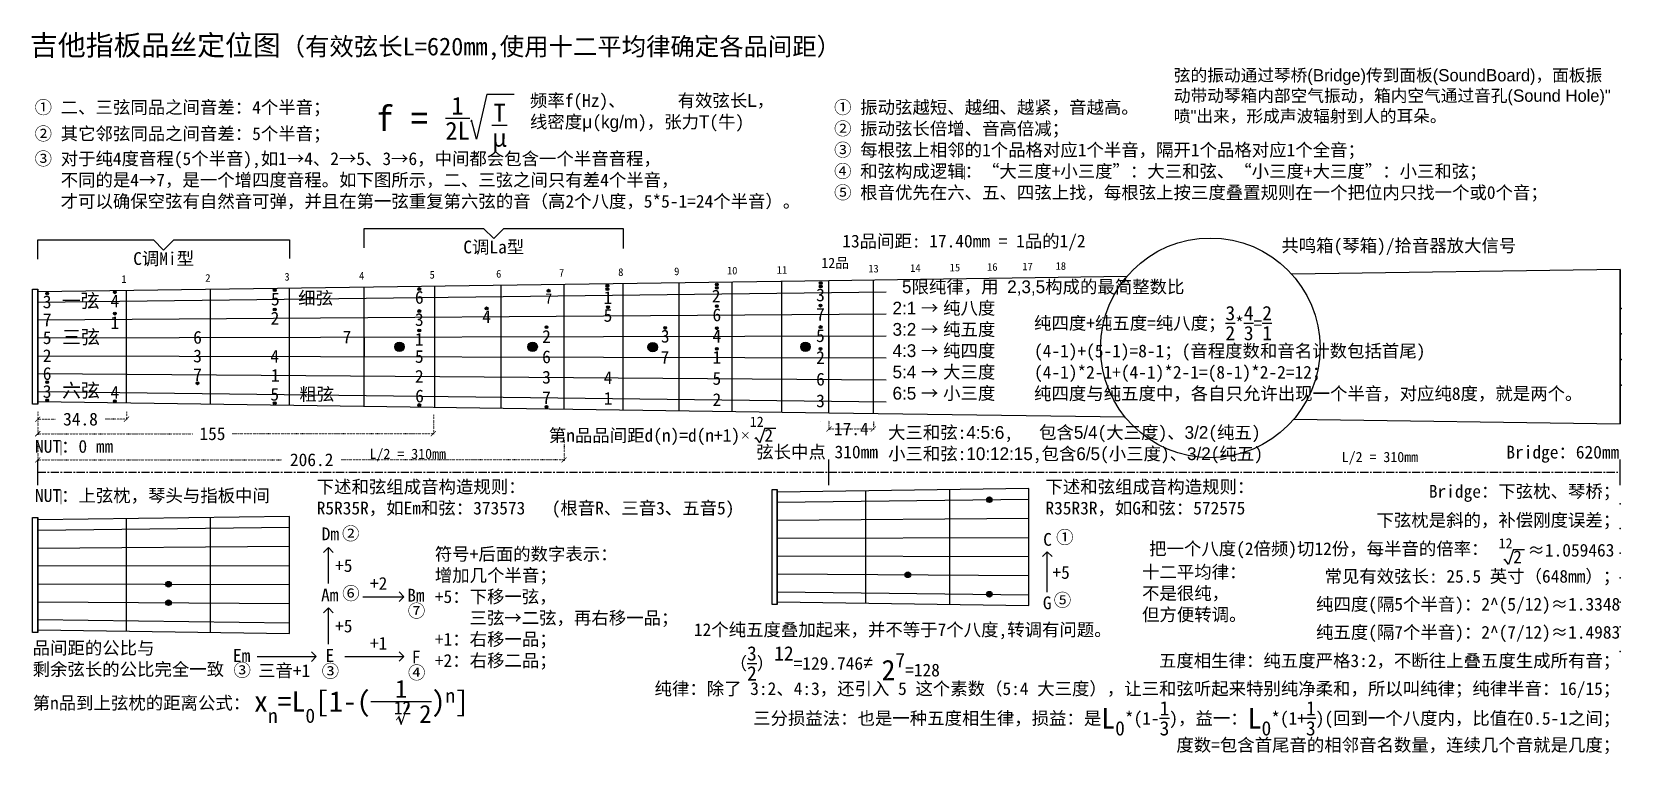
# Model space of a CAD drawing. Header units: metres. Extents: x 58 to 681, y -62 to 221.
import ezdxf

# ---------------------------------------------------------------- set-up
doc = ezdxf.new("R2010")
doc.units = ezdxf.units.M
doc.linetypes.add('CENTER', pattern=[5.08, 3.175, -0.635, 0.635, -0.635])
doc.linetypes.add('DOT2', pattern=[0.254, 0, -0.254])
for name, color, linetype in [('123', 7, 'Continuous'), ('上弦枕', 7, 'Continuous'), ('和弦', 5, 'Continuous'), ('品丝', 7, 'Continuous'), ('基准线', 7, 'Continuous'), ('指板', 7, 'Continuous'), ('琴弦', 7, 'Continuous'), ('第12品', 7, 'Continuous')]:
    doc.layers.add(name, color=color, linetype=linetype)
doc.styles.add('a18', font='', dxfattribs={"height": 2})
doc.styles.add('CN', font='simsun.ttc', dxfattribs={"width": 0.7, "bigfont": 'gbcbig.shx'})
doc.styles.add('样式 1', font='', dxfattribs={"height": 5})
doc.styles.get('a18').set_extended_font_data('SimSun')
doc.styles.get('样式 1').set_extended_font_data('SimSun')
doc.dimstyles.new('EZDXF', dxfattribs={"dimtxt": 5, "dimasz": 2, "dimexe": 0.375, "dimexo": 3, "dimgap": 3, "dimtad": 0, "dimzin": 12, "dimdsep": 46, "dimtxsty": '样式 1', "dimblk": 'ARCHTICK', "dimcen": 2.5, "dimclrd": 255, "dimclre": 255, "dimazin": 3, "dimtfac": 0.5, "dimtmove": 2, "dimatfit": 3, "dimfxl": 1, "dimarcsym": 0})

# ---------------------------------------------------------------- blocks, each defined once
blk = doc.blocks.new('_ARCHTICK')
at = {"color": 0, "linetype": 'ByBlock', "const_width": 0.15}
blk.add_lwpolyline([(-0.5, -0.5), (0.5, 0.5)], dxfattribs=at)
blk = doc.blocks.new('*D3')
at = {"layer": '123', "color": 255, "linetype": 'DOT2', "lineweight": -2}
for p, q in [((370.24, 68.92), (370.24, 65.18)), ((387.64, 68.67), (387.64, 65.18)), ((370.24, 65.56), (387.64, 65.56))]:
    blk.add_line(p, q, dxfattribs=at)
at = {"layer": 'Defpoints', "color": 0}
for p in [(370.24, 71.92), (387.64, 71.67), (387.64, 65.56)]:
    blk.add_point(p, dxfattribs=at)
at = {"layer": '123', "color": 255, "lineweight": -2, "xscale": 2, "yscale": 2, "zscale": 2, "rotation": 180}
blk.add_blockref('_ARCHTICK', (370.24, 65.56), dxfattribs=at)
at = {"layer": '123', "color": 255, "lineweight": -2, "xscale": 2, "yscale": 2, "zscale": 2}
blk.add_blockref('_ARCHTICK', (387.64, 65.56), dxfattribs=at)
at = {"layer": '123', "color": 0, "insert": (379, 65.56), "char_height": 5, "attachment_point": 5, "style": '样式 1'}
blk.add_mtext('17.4', dxfattribs=at)
blk = doc.blocks.new('*D4')
at = {"layer": '123', "color": 255, "linetype": 'DOT2', "lineweight": -2}
for p, q in [((60.24, 72.25), (60.24, 69.01)), ((60.24, 69.38), (67.25, 69.38)), ((95.04, 69.38), (86.72, 69.38)), ((95.04, 72.25), (95.04, 69.01))]:
    blk.add_line(p, q, dxfattribs=at)
at = {"layer": 'Defpoints', "color": 0}
for p in [(60.24, 75.25), (95.04, 75.25), (95.04, 69.38)]:
    blk.add_point(p, dxfattribs=at)
at = {"layer": '123', "color": 255, "lineweight": -2, "xscale": 2, "yscale": 2, "zscale": 2, "rotation": 180}
blk.add_blockref('_ARCHTICK', (60.24, 69.38), dxfattribs=at)
at = {"layer": '123', "color": 255, "lineweight": -2, "xscale": 2, "yscale": 2, "zscale": 2}
blk.add_blockref('_ARCHTICK', (95.04, 69.38), dxfattribs=at)
at = {"layer": '123', "color": 0, "insert": (76.99, 69.38), "char_height": 5, "attachment_point": 5, "style": '样式 1'}
blk.add_mtext('34.8', dxfattribs=at)
blk = doc.blocks.new('*D5')
at = {"color": 255, "linetype": 'DOT2', "lineweight": -2}
for p, q in [((60.24, 72.25), (60.24, 63.31)), ((215.24, 71.08), (215.24, 63.31)), ((60.24, 63.69), (120.95, 63.69)), ((215.24, 63.69), (136.42, 63.69))]:
    blk.add_line(p, q, dxfattribs=at)
at = {"layer": 'Defpoints', "color": 0}
for p in [(60.24, 75.25), (215.24, 74.08), (215.24, 63.69)]:
    blk.add_point(p, dxfattribs=at)
at = {"color": 255, "lineweight": -2, "xscale": 2, "yscale": 2, "zscale": 2, "rotation": 180}
blk.add_blockref('_ARCHTICK', (60.24, 63.69), dxfattribs=at)
at = {"color": 255, "lineweight": -2, "xscale": 2, "yscale": 2, "zscale": 2}
blk.add_blockref('_ARCHTICK', (215.24, 63.69), dxfattribs=at)
at = {"color": 0, "insert": (128.69, 63.69), "char_height": 5, "attachment_point": 5, "style": '样式 1'}
blk.add_mtext('155', dxfattribs=at)
blk = doc.blocks.new('*D6')
at = {"color": 255, "linetype": 'DOT2', "lineweight": -2}
for p, q in [((60.24, 60.99), (60.24, 53.1)), ((266.44, 60.99), (266.44, 53.1)), ((60.24, 53.47), (156.03, 53.47)), ((266.44, 53.47), (179.1, 53.47))]:
    blk.add_line(p, q, dxfattribs=at)
at = {"layer": 'Defpoints', "color": 0}
for p in [(60.24, 63.99), (266.44, 63.99), (266.44, 53.47)]:
    blk.add_point(p, dxfattribs=at)
at = {"color": 255, "lineweight": -2, "xscale": 2, "yscale": 2, "zscale": 2, "rotation": 180}
blk.add_blockref('_ARCHTICK', (60.24, 53.47), dxfattribs=at)
at = {"color": 255, "lineweight": -2, "xscale": 2, "yscale": 2, "zscale": 2}
blk.add_blockref('_ARCHTICK', (266.44, 53.47), dxfattribs=at)
at = {"color": 0, "insert": (167.56, 53.47), "char_height": 5, "attachment_point": 5, "style": '样式 1'}
blk.add_mtext('206.2', dxfattribs=at)

msp = doc.modelspace()

# ---------------------------------------------------------------- hatches: boundary and pattern name
at = {"layer": '123'}
for color, points in [(1, [(64.468, 118.64, 1), (63.361, 118.64, 1)]), (256, [(90.992, 119.046, 1), (89.885, 119.046, 1)]), (256, [(153.64, 119.882, 1), (152.533, 119.882, 1)]), (5, [(210.286, 120.318, 1), (209.179, 120.318, 1)]), (5, [(260.972, 119.674, 1), (259.865, 119.674, 1)]), (5, [(283.96, 121.583, 1), (282.853, 121.583, 1)]), (5, [(283.96, 120.29, 1), (282.853, 120.29, 1)]), (256, [(326.885, 122.077, 1), (325.778, 122.077, 1)]), (256, [(326.885, 120.784, 1), (325.778, 120.784, 1)]), (1, [(367.555, 122.621, 1), (366.448, 122.621, 1)]), (1, [(367.555, 121.328, 1), (366.448, 121.328, 1)]), (256, [(153.64, 112.356, 1), (152.533, 112.356, 1)]), (5, [(210.286, 111.715, 1), (209.179, 111.715, 1)]), (5, [(236.67, 112.762, 1), (235.562, 112.762, 1)]), (5, [(284.242, 113.198, 1), (283.135, 113.198, 1)]), (256, [(326.864, 113.602, 1), (325.757, 113.602, 1)]), (1, [(367.509, 113.829, 1), (366.401, 113.829, 1)]), (256, [(90.992, 110.718, 1), (89.885, 110.718, 1)]), (5, [(260.12, 105.441, 1), (259.013, 105.441, 1)]), (1, [(367.518, 105.444, 1), (366.411, 105.444, 1)]), (5, [(210.286, 104.089, 1), (209.179, 104.089, 1)]), (256, [(306.592, 105.103, 1), (305.485, 105.103, 1)]), (256, [(326.864, 104.965, 1), (325.757, 104.965, 1)]), (256, [(203.802, 97.75, 1), (200.112, 97.75, 1)]), (256, [(255.984, 97.75, 1), (252.293, 97.75, 1)]), (256, [(303.013, 97.559, 1), (299.322, 97.559, 1)]), (256, [(326.864, 96.903, 1), (325.757, 96.903, 1)]), (256, [(362.865, 97.728, 1), (359.175, 97.728, 1)]), (1, [(367.47, 96.874, 1), (366.363, 96.874, 1)]), (1, [(64.468, 83.883, 1), (63.361, 83.883, 1)]), (256, [(123.407, 83.426, 1), (122.3, 83.426, 1)]), (1, [(64.468, 76.81, 1), (63.361, 76.81, 1)]), (256, [(89.885, 76.425, 1), (90.992, 76.425, 1)]), (256, [(153.64, 75.688, 1), (152.533, 75.688, 1)]), (5, [(210.286, 74.923, 1), (209.179, 74.923, 1)]), (5, [(260.12, 74.208, 1), (259.013, 74.208, 1)])]:
    msp.add_hatch(color=color, dxfattribs=at).paths.add_polyline_path(points)
at = {"layer": '和弦'}
for points in [[(434.191, 37.878, 1), (431.977, 37.878, 1)], [(402.268, 8.502, 1), (400.054, 8.502, 1)], [(112.569, 4.813, 1), (110.355, 4.813, 1)], [(434.191, 0.868, 1), (431.977, 0.868, 1)], [(112.569, -2.434, 1), (110.355, -2.434, 1)]]:
    msp.add_hatch(color=7, dxfattribs=at).paths.add_polyline_path(points)

# ---------------------------------------------------------------- linework, layer by layer
at = {"color": 5}
for p, q in [((236.175, 196.594), (232.091, 178.99)), ((236.175, 196.594), (246.896, 196.594)), ((230.197, 186.401), (229.96, 185.731)), ((232.091, 178.99), (230.197, 186.401))]:
    msp.add_line(p, q, dxfattribs=at)
for p, q in [((387.683, 71.673), (387.641, 123.827)), ((345.048, 65.93), (343.139, 60.139)), ((341.696, 62.193), (341.246, 61.757)), ((343.139, 60.139), (341.696, 62.193)), ((635.063, 14.601), (634.612, 14.165)), ((636.506, 12.547), (635.063, 14.601)), ((638.415, 18.338), (636.506, 12.547))]:
    msp.add_line(p, q)
at = {"color": 1}
for p, q in [((60.242, 43.61), (60.242, 53.61)), ((370.242, 43.61), (370.242, 53.61)), ((680.242, 43.61), (680.242, 53.61))]:
    msp.add_line(p, q, dxfattribs=at)
for p in [(680.242, 36.26), (680.242, 26.626), (680.242, 16.992), (680.242, 7.358), (680.242, -2.276), (680.242, -11.91), (680.242, -21.544)]:
    msp.add_point(p)
at = {"layer": '123'}
for p, q in [((188.148, 136.441), (188.148, 144.073)), ((188.148, 144.073), (234.907, 144.073)), ((242.907, 144.073), (289.666, 144.073)), ((289.666, 144.073), (289.666, 136.187)), ((60.242, 132.058), (60.242, 139.541)), ((60.242, 139.541), (105.564, 139.541)), ((113.564, 139.541), (158.886, 139.541)), ((158.886, 139.541), (158.886, 132.247)), ((188.148, 101.559), (188.148, 93.941)), ((370.242, 101.999), (370.221, 93.5)), ((345.048, 65.93), (349.37, 65.93)), ((366.913, 68.332), (366.913, 68.332)), ((638.415, 18.338), (642.737, 18.338))]:
    msp.add_line(p, q, dxfattribs=at)
at = {"layer": '123', "color": 3, "lineweight": 30}
for p, q in [((680.242, 127.917), (680.242, 67.584)), ((60.242, 120.25), (60.242, 75.25))]:
    msp.add_line(p, q, dxfattribs=at)
at = {"layer": '123'}
for centre, radius in [((519.647, 97.297), 43), ((90.438, 119.046), 0.554), ((153.086, 119.882), 0.554), ((326.332, 122.077), 0.554), ((326.332, 120.784), 0.554), ((153.086, 112.356), 0.554), ((326.31, 113.602), 0.554), ((90.438, 110.718), 0.554), ((306.038, 105.103), 0.554), ((326.31, 104.965), 0.554), ((201.957, 97.75), 1.845), ((254.139, 97.75), 1.845), ((301.167, 97.559), 1.845), ((326.31, 96.903), 0.554), ((361.02, 97.728), 1.845), ((122.853, 83.426), 0.554), ((90.438, 76.425), 0.554), ((153.086, 75.688), 0.554)]:
    msp.add_circle(centre, radius, dxfattribs=at)
at = {"layer": '123', "color": 1}
for centre in [(63.915, 118.64), (367.001, 122.621), (367.001, 121.328), (366.913, 113.829), (366.964, 105.444), (366.916, 96.874), (63.915, 83.883), (63.915, 76.81)]:
    msp.add_circle(centre, 0.554, dxfattribs=at)
at = {"layer": '123', "color": 5}
for centre in [(209.733, 120.318), (260.418, 119.674), (283.407, 121.583), (283.407, 120.29), (209.733, 111.715), (236.116, 112.762), (283.688, 113.198), (259.567, 105.441), (209.733, 104.089), (209.733, 74.923), (259.567, 74.208)]:
    msp.add_circle(centre, 0.554, dxfattribs=at)
at = {"layer": '123'}
for p in [(680.635, 112.749), (60.242, 108.25), (60.242, 101.25), (680.635, 102.749), (60.242, 94.25), (60.242, 87.25), (680.635, 92.749), (680.635, 82.749)]:
    msp.add_point(p, dxfattribs=at)
at = {"layer": '上弦枕', "color": 3}
for p, q in [((58.242, 75.25), (58.242, 120.25)), ((58.242, 120.25), (60.242, 120.25)), ((60.242, 75.25), (58.242, 75.25))]:
    msp.add_line(p, q, dxfattribs=at)
at = {"layer": '和弦'}
for p, q in [((234.907, 144.073), (238.907, 140.073)), ((238.907, 140.073), (242.907, 144.073)), ((105.564, 139.541), (109.564, 135.541)), ((109.564, 135.541), (113.564, 139.541)), ((174.13, 19.153), (172.249, 17.272)), ((174.13, 5.035), (174.13, 19.153)), ((174.13, 19.153), (176.011, 17.272)), ((455.767, 17.467), (453.886, 15.586)), ((455.767, 1.71), (455.767, 17.467)), ((455.767, 17.467), (457.648, 15.586)), ((203.669, -0.087), (201.788, 1.794)), ((174.13, -4.51), (172.249, -6.39)), ((174.13, -18.627), (174.13, -4.51)), ((174.13, -4.51), (176.011, -6.39)), ((187.584, -0.087), (203.669, -0.087)), ((203.669, -0.087), (201.788, -1.968)), ((146.195, -23.523), (169.365, -23.523)), ((169.365, -23.523), (167.484, -21.643)), ((169.365, -23.523), (167.484, -25.404)), ((180.499, -23.495), (203.669, -23.495)), ((203.669, -23.495), (201.788, -21.615)), ((203.669, -23.495), (201.788, -25.376))]:
    msp.add_line(p, q, dxfattribs=at)
at = {"layer": '和弦', "color": 3}
for p, q in [((347.941, -3.127), (347.941, 41.873)), ((347.941, 41.873), (349.941, 41.873)), ((58.242, -14.063), (58.242, 30.937)), ((58.242, 30.937), (60.242, 30.937)), ((349.941, -3.127), (347.941, -3.127)), ((60.242, -14.063), (58.242, -14.063))]:
    msp.add_line(p, q, dxfattribs=at)
at = {"layer": '和弦', "color": 9, "true_color": 0xc7c7c7}
for p, q in [((448.585, 42.252), (349.941, 40.873)), ((158.886, 31.316), (60.242, 29.937)), ((349.941, -2.127), (448.585, -3.506)), ((60.242, -13.063), (158.886, -14.442))]:
    msp.add_line(p, q, dxfattribs=at)
at = {"layer": '和弦', "color": 3, "lineweight": 30}
for p, q in [((349.941, 41.873), (349.941, -3.127)), ((60.242, 30.937), (60.242, -14.063))]:
    msp.add_line(p, q, dxfattribs=at)
at = {"layer": '和弦', "color": 5}
for p, q in [((349.941, 36.873), (448.585, 38.066)), ((60.242, 25.937), (158.886, 27.13)), ((349.941, 29.873), (448.585, 30.589)), ((60.242, 18.937), (158.886, 19.653)), ((349.941, 22.873), (448.585, 23.112)), ((349.941, 15.873), (448.585, 15.635)), ((60.242, 11.937), (158.886, 12.176)), ((349.941, 8.873), (448.585, 8.158)), ((60.242, 4.937), (158.886, 4.699)), ((349.941, 1.873), (448.585, 0.681)), ((60.242, -2.063), (158.886, -2.778)), ((60.242, -9.063), (158.886, -10.255))]:
    msp.add_line(p, q, dxfattribs=at)
at = {"layer": '和弦', "color": 7}
for p, q in [((384.739, -2.613), (384.739, 41.36)), ((417.583, -3.072), (417.583, 41.819)), ((448.585, -3.506), (448.585, 42.252)), ((158.886, -14.442), (158.886, 31.316)), ((95.04, -13.549), (95.04, 30.424)), ((127.885, -14.008), (127.885, 30.883))]:
    msp.add_line(p, q, dxfattribs=at)
for centre in [(433.084, 37.878), (401.161, 8.502), (111.462, 4.813), (433.084, 0.868), (111.462, -2.434)]:
    msp.add_circle(centre, 1.107, dxfattribs=at)
at = {"layer": '和弦'}
for p in [(349.941, 29.873), (60.242, 18.937), (349.941, 22.873), (349.941, 15.873), (60.242, 11.937), (349.941, 8.873), (60.242, 4.937), (60.242, -2.063)]:
    msp.add_point(p, dxfattribs=at)
at = {"layer": '品丝', "color": 7}
for p, q in [((95.04, 75.764), (95.04, 119.737)), ((127.885, 75.305), (127.885, 120.196)), ((158.886, 74.871), (158.886, 120.629)), ((188.148, 74.462), (188.148, 121.038)), ((241.836, 73.712), (241.836, 121.789)), ((289.666, 73.043), (289.666, 122.457)), ((311.588, 72.737), (311.588, 122.764)), ((332.279, 72.448), (332.279, 123.053)), ((351.808, 72.175), (351.808, 123.326))]:
    msp.add_line(p, q, dxfattribs=at)
at = {"layer": '品丝', "color": 4}
msp.add_line((215.767, 74.076), (215.767, 121.424), dxfattribs=at)
at = {"layer": '品丝', "color": 3}
msp.add_line((266.442, 73.368), (266.442, 122.133), dxfattribs=at)
at = {"layer": '基准线', "color": 8, "linetype": 'CENTER'}
msp.add_line((60.242, 48.61), (680.242, 48.61), dxfattribs=at)
at = {"layer": '指板', "color": 9, "true_color": 0xc7c7c7}
for p, q in [((486.943, 125.215), (370.242, 123.584)), ((680.242, 127.917), (551.558, 126.118)), ((370.242, 123.584), (60.242, 119.25)), ((60.242, 76.25), (370.242, 71.917)), ((370.242, 71.917), (486.181, 70.296)), ((552.345, 69.371), (680.242, 67.584))]:
    msp.add_line(p, q, dxfattribs=at)
at = {"layer": '琴弦', "color": 5}
for p, q in [((60.242, 115.25), (392.67, 119.269)), ((60.242, 108.25), (392.67, 110.661)), ((60.242, 101.25), (392.67, 102.006)), ((60.242, 94.25), (392.67, 93.446)), ((60.242, 87.25), (392.67, 84.838)), ((60.242, 80.25), (392.67, 76.231))]:
    msp.add_line(p, q, dxfattribs=at)
at = {"layer": '第12品', "color": 1}
msp.add_line((370.242, 71.917), (370.242, 123.584), dxfattribs=at)

# ---------------------------------------------------------------- texts
at = {"color": 1, "style": 'CN'}
for s, height, p in [('12品', 4, (367.242, 128.584)), ('18', 3, (459.039, 127.853)), ('L/2 = 310mm', 4, (190.242, 53.848)), ('L/2 = 310mm', 4, (571.125, 52.601))]:
    msp.add_text(s, height=height, dxfattribs=at).set_placement(p)
at = {"color": 7, "style": 'CN'}
for s, p in [('1', (93.04, 122.737)), ('2', (125.885, 123.196)), ('3', (156.886, 123.629)), ('4', (186.148, 124.038)), ('5', (213.767, 124.424)), ('6', (239.836, 124.789)), ('7', (264.442, 125.133)), ('8', (287.666, 125.457)), ('9', (309.588, 125.764)), ('10', (330.279, 126.053)), ('11', (349.808, 126.326)), ('13', (385.641, 126.827)), ('14', (402.063, 127.056)), ('15', (417.564, 127.273)), ('16', (432.195, 127.478)), ('17', (446.004, 127.671))]:
    msp.add_text(s, height=3, dxfattribs=at).set_placement(p)
at = {"color": 5, "style": '样式 1'}
for s, insert, char_height, width, attachment_point in [('\\A1;f = {\\H0.7x;\\S1/2L;}', (192.751, 195.584), 10, 38.47707, 1), ('频率f(Hz)、      有效弦长{\\fËÎÌå|b0|i0|c134|p0;L}，\\P线密度{\\fArial|b0|i0|c161|p32;μ}({\\fËÎÌå|b0|i0|c134|p0;kg/m})，张力{\\fËÎÌå|b0|i0|c134|p0;T}(牛)', (253.079, 196.63), 5, 98.62666, 1), ('\\A1;{\\H0.7x;\\ST/μ;}', (238.207, 192.861), 10, 25.77227, 1), ('五度相生律：纯五度严格3:2，不断往上叠五度生成所有音；', (680.242, -25.678), 5, 222.74705, 6)]:
    msp.add_mtext(s, dxfattribs=dict(at, insert=insert, char_height=char_height, width=width, attachment_point=attachment_point))
at = {"style": '样式 1'}
for s, insert, char_height, width, attachment_point in [('{\\C255;细弦}', (169.112, 116.566), 5, 22.24294, 5), ('{\\C255;粗弦}', (169.556, 78.929), 5, 22.24294, 5), ('{\\C3;NUT\\fArial|b0|i0|c0|p34;\u200c\\fSimSun|b0|i0|c134|p2;\\C255;：\\C1;0 mm}', (59.172, 61.263), 5, 33.03998, 1), ('{\\C3;Bridge\\C255;：\\C1;620mm}', (679.867, 59.003), 5, 46.29479, 3), ('{\\C3;Bridge}：下弦枕、琴桥；', (680.242, 40.322), 5, 75.07728, 6), ('{\\C3;NUT\\fArial|b0|i0|c0|p34;\u200c}：上弦枕，琴头与指板中间', (59.172, 42.003), 5, 97.50144, 1), ('下弦枕是斜的，补偿刚度误差；', (680.242, 29.322), 5, 94.66251, 6), ('把一个八度(2倍频)切12份，每半音的倍率：', (628.624, 21.195), 5, 176.1578, 3), (' ≈1.059463', (640.543, 20.612), 5, 38.91939, 1), ('常见有效弦长: 25.5 英寸（648mm）；', (680.242, 7.358), 5, 143.43182, 6), ('纯四度(隔5个半音)：2^ (5/12)≈1.3348', (680.242, -3.678), 5, 133.46063, 6), ('纯五度(隔7个半音)：2^ (7/12)≈1.4983', (680.242, -14.678), 5, 133.46063, 6), ('品间距的公比与\\P剩余弦长的公比完全一致', (58.242, -17.66), 5, 129.68518, 1), ('\\A1;x{\\H0.7x;\\S^ n;}=L{\\H0.7x;\\S^ 0;}[1-({\\H0.875x;\\S1/  √2;}){\\H0.7x;\\Sn^ ;}]', (144.973, -32.666), 8, 87.99458, 1), ('纯律：除了 3:2、4:3，还引入 5 这个素数（5:4 大三度），让三和弦听起来特别纯净柔和，所以叫纯律；纯律半音：16/15；', (680.242, -36.678), 5, 400.86856, 6), ('第n品到上弦枕的距离公式：', (58.242, -39.189), 5, 89.68147, 1), ('12', (199.751, -41.07), 5, 9.44331, 1), ('\\A1;三分损益法：也是一种五度相生律，损益：是{\\H1.6x;L\\H0.7x;\\S^ 0;}*(1-{\\H1.12x;\\S1/3;})，益一：{\\H1.6x;L\\H0.7x;\\S^ 0;\\H0.8929x;*(1+\\H1.12x;\\S1/3;\\H0.8929x;)(回到一个八度内，比值在0.5-1之间；}', (680.242, -47.678), 5, 362.73728, 6)]:
    msp.add_mtext(s, dxfattribs=dict(at, insert=insert, char_height=char_height, width=width, attachment_point=attachment_point))
at = {"layer": '123'}
for s, insert, char_height, width, attachment_point, style in [('{\\fSimSun|b1|i0|c134|p2;\\H1.143x;吉他指板品丝定位图}（有效弦长L=620mm,使用十二平均律确定各品间距）', (57.221, 219.768), 7, 377.11259, 1, '样式 1'), ('① 二、三弦同品之间音差：4个半音；', (59.012, 193.959), 5, 124.8655, 1, '样式 1'), ('① 振动弦越短、越细、越紧，音越高。\\P② 振动弦长倍增、音高倍减；\\P③ 每根弦上相邻的1个品格对应1个半音，隔开1个品格对应1个全音；\\P④ 和弦构成逻辑{\\fMS PGothic|b0|i0|c128|p34;\u200c}：“大三度+小三度”：大三和弦、“小三度+大三度”：小三和弦；\\P⑤ 根音优先在六、五、四弦上找，每根弦上按三度叠置规则在一个把位内只找一个或0个音；', (372.255, 193.959), 5, 289.80805, 1, '样式 1'), ('② 其它邻弦同品之间音差：5个半音；', (59.012, 183.64), 5, 124.8655, 1, '样式 1'), ('③ 对于纯4度音程(5个半音),如1→4、2→5、3→6，中间都会包含一个半音音程，\\P   不同的是4→7，是一个增四度音程。如下图所示，二、三弦之间只有差4个半音，\\P   才可以确保空弦有自然音可弹，并且在第一弦重复第六弦的音（高2个八度，5*5-1=24个半音）。', (59.012, 173.861), 5, 310.2903, 1, '样式 1'), ('C调La型', (238.907, 139.293), 5, 29.58186, 2, '样式 1'), ('{\\C255;13品间距: 17.40mm = 1品的1/2}', (375.468, 141.606), 5, 102.28348, 1, '样式 1'), ('C调Mi型', (109.564, 134.76), 5, 29.58186, 2, '样式 1'), ('5', (153.324, 116.375), 5, 5.15171, 5, 'a18'), ('2', (326.012, 117.573), 5, 4.78666, 5, 'a18'), ('4', (90.438, 115.615), 5, 4.51419, 5, 'a18'), ('6', (326.31, 110.18), 5, 4.3672, 5, 'a18'), ('1', (90.438, 107.169), 5, 3.71757, 5, 'a18'), ('2', (153.186, 108.924), 5, 4.7776, 5, 'a18'), ('6', (122.853, 101.402), 5, 3.7217, 5, 'a18'), ('3', (306.079, 101.844), 5, 4.28917, 5, 'a18'), ('4', (326.31, 101.893), 5, 4.16203, 5, 'a18'), ('3', (122.853, 94.099), 5, 4.33808, 5, 'a18'), ('4', (153.086, 94.026), 5, 4.51584, 5, 'a18'), ('7', (305.985, 93.656), 5, 5.04001, 5, 'a18'), ('1', (326.31, 93.607), 5, 4.37969, 5, 'a18'), ('7', (122.853, 86.796), 5, 4.96599, 5, 'a18'), ('1', (153.328, 86.575), 5, 4.39051, 5, 'a18'), ('5', (326.31, 85.32), 5, 6.54833, 5, 'a18'), ('4', (90.438, 79.885), 5, 3.78584, 5, 'a18'), ('5', (153.086, 79.125), 5, 4.83131, 5, 'a18'), ('2', (326.31, 77.033), 5, 5.1418, 5, 'a18'), ('12', (339.226, 70.394), 4, 8.60362, 1, '样式 1'), ('\\A1;第n品品间距d(n)=d(n+1){\\H0.6x;× } 2 ', (348.33, 65.561), 5, 99.74422, 3, '样式 1'), ('12', (632.593, 22.801), 4, 8.60362, 1, '样式 1'), ('\\A1;{\\H0.6x; } 2 ', (641.697, 17.969), 5, 18.83043, 3, '样式 1')]:
    msp.add_mtext(s, dxfattribs=dict(at, insert=insert, char_height=char_height, width=width, attachment_point=attachment_point, style=style))
at = {"layer": '123', "color": 6, "char_height": 5.429, "width": 24.57933, "attachment_point": 5, "style": 'a18'}
for s, insert in [('{\\fSimSun|b1|i0|c134|p2;一}弦', (77.036, 115.447)), ('{\\fSimSun|b1|i0|c134|p2;三}弦', (77.207, 101.291)), ('六弦', (77.19, 80.382))]:
    msp.add_mtext(s, dxfattribs=dict(at, insert=insert))
at = {"layer": '123', "color": 5, "attachment_point": 5, "style": 'a18'}
for s, insert, char_height, width in [('6', (209.733, 117.057), 5, 3.93825), ('7', (260.418, 116.613), 4.072, 11.91073), ('1', (283.643, 117), 5, 3.27157), ('5', (283.652, 109.977), 5, 4.02826), ('3', (209.733, 108.345), 5, 5.16856), ('4', (236.116, 109.526), 5, 4.35063), ('7', (181.365, 101.543), 5, 5.30408), ('1', (209.733, 100.673), 5, 3.49533), ('2', (259.567, 101.732), 5, 3.98587), ('5', (209.733, 93.889), 5, 3.93824), ('6', (259.567, 93.768), 5, 4.95447), ('2', (209.733, 86.166), 5, 4.13509), ('3', (259.567, 85.804), 5, 4.69031), ('4', (283.688, 85.628), 5, 4.06274), ('6', (209.826, 78.442), 5, 4.35784), ('7', (259.567, 77.84), 5, 5.78954), ('1', (283.688, 77.559), 5, 3.62131)]:
    msp.add_mtext(s, dxfattribs=dict(at, insert=insert, char_height=char_height, width=width))
at = {"layer": '123', "color": 1, "char_height": 5}
for s, insert, width, attachment_point, style in [('3', (366.913, 117.992), 4.35063, 5, 'a18'), ('3', (63.915, 115.295), 3.312, 5, 'a18'), ('7', (366.913, 110.474), 4.06273, 5, 'a18'), ('7', (63.915, 108.277), 4.25846, 5, 'a18'), ('5', (63.915, 101.259), 4.59137, 5, 'a18'), ('5', (366.891, 102.05), 3.4337, 5, 'a18'), ('2', (63.915, 94.241), 4.0597, 5, 'a18'), ('2', (366.913, 93.508), 11.91073, 5, 'a18'), ('6', (63.915, 87.224), 4.94291, 5, 'a18'), ('6', (366.913, 85.025), 4.67296, 5, 'a18'), ('3', (63.915, 80.203), 3.01493, 5, 'a18'), ('3', (366.913, 76.542), 4.85855, 5, 'a18'), ('弦长中点 310mm', (341.757, 59.068), 58.21325, 1, '样式 1')]:
    msp.add_mtext(s, dxfattribs=dict(at, insert=insert, width=width, attachment_point=attachment_point, style=style))
at = {"layer": '和弦', "char_height": 5, "style": '样式 1'}
for s, insert, width, attachment_point in [('{\\H0.9583x;弦的振动通过琴桥\\fËÎÌå|b0|i0|c134|p0;(\\fArial|b0|i0|c0|p32;B\\fËÎÌå|b0|i0|c134|p0;ridge)\\fSimSun|b0|i0|c134|p2;传到面板\\fËÎÌå|b0|i0|c134|p0;(\\fArial|b0|i0|c0|p32;S\\fËÎÌå|b0|i0|c134|p0;ound\\fArial|b0|i0|c0|p32;B\\fËÎÌå|b0|i0|c134|p0;oard)\\fSimSun|b0|i0|c134|p2;，面板振动带动琴箱内部空气振动，箱内空气通过音孔\\fËÎÌå|b0|i0|c134|p0;(\\fArial|b0|i0|c0|p32;S\\fËÎÌå|b0|i0|c134|p0;ound \\fArial|b0|i0|c0|p32;H\\fËÎÌå|b0|i0|c134|p0;ole)"\\fSimSun|b0|i0|c134|p2;喷\\fËÎÌå|b0|i0|c134|p0;"\\fSimSun|b0|i0|c134|p2;出来，形成声波辐射到人的耳朵。}', (505.372, 206.412), 172.36671, 1), ('共鸣箱(琴箱)/拾音器放大信号', (547.497, 139.854), 105.34286, 1), ('{\\fËÎÌå|b0|i0|c134|p0;\\C6;  5\\fSimSun|b0|i0|c134|p2;限纯律，用 \\fËÎÌå|b0|i0|c134|p0;2,3,5\\fSimSun|b0|i0|c134|p2;构成的最简整数比\\fËÎÌå|b0|i0|c134|p0;\\P\\C1;2:1 \\fSimSun|b0|i0|c134|p2;→\\fËÎÌå|b0|i0|c134|p0; \\fSimSun|b0|i0|c134|p2;纯八度\\fËÎÌå|b0|i0|c134|p0;\\P\\C3;3:2 \\fSimSun|b0|i0|c134|p2;→\\fËÎÌå|b0|i0|c134|p0; \\fSimSun|b0|i0|c134|p2;纯五度\\fËÎÌå|b0|i0|c134|p0;\\C6;\\P\\C4;4:3 \\fSimSun|b0|i0|c134|p2;→\\fËÎÌå|b0|i0|c134|p0; \\fSimSun|b0|i0|c134|p2;纯四度\\fËÎÌå|b0|i0|c134|p0;\\C6;\\P5:4 \\fSimSun|b0|i0|c134|p2;→\\fËÎÌå|b0|i0|c134|p0; \\fSimSun|b0|i0|c134|p2;大三度\\fËÎÌå|b0|i0|c134|p0;\\P6:5 \\fSimSun|b0|i0|c134|p2;→\\fËÎÌå|b0|i0|c134|p0; \\fSimSun|b0|i0|c134|p2;小三度}', (395.142, 123.721), 161.67449, 1), ('\\A1;{\\C1;纯四度+纯五度=纯八度；\\H1.12x;\\S3/2;\\H0.8929x;*\\H1.12x;\\S4/3;\\H0.8929x;=\\H1.12x;\\S2/1;\\H0.8929x;^J(4-1)+(5-1)=8-1；(音程度数和音名计数包括首尾)^J(4-1)*2-1+(4-1)*2-1=(8-1)*2-2=12；^J纯四度与纯五度中，各自只允许出现一个半音，对应纯8度，就是两个。}', (450.579, 113.71), 222.94741, 1), ('\\A1;大三和弦:{\\fËÎÌå|b0|i0|c134|p0;4:5:6},   包含{\\fËÎÌå|b0|i0|c134|p0;5/4}(大三度)、{\\fËÎÌå|b0|i0|c134|p0;3/2}(纯五){\\fËÎÌå|b0|i0|c134|p0;\\P}小三和弦:{\\fËÎÌå|b0|i0|c134|p0;10:12:15},包含{\\fËÎÌå|b0|i0|c134|p0;6/5}(小三度)、{\\fËÎÌå|b0|i0|c134|p0;3/2}(纯五)', (393.397, 66.711), 213.74498, 1), ('下述和弦组成音构造规则：\\PR5R35R，如Em和弦：373573', (169.528, 45.439), 135.81282, 1), ('下述和弦组成音构造规则：\\PR35R3R，如G和弦：572575', (455.044, 45.439), 85.97903, 1), ('\\P{\\C255;(根音R、三音3、五音5)}', (261.613, 45.439), 78.19527, 1), ('Dm', (171.501, 27.007), 8.22242, 1), ('②', (182.867, 27.133), 7.17078, 2), ('C', (455.876, 24.831), 8.22242, 2), ('①', (462.647, 25.687), 7.17078, 2), ('\\P{\\C255;符号+后面的数字表示：\\P增加几个半音；\\P+5：下移一弦，\\P    三弦→二弦，再右移一品；\\P+1：右移一品；\\P+2：右移二品；}', (215.824, 27.451), 99.72349, 1), ('+5', (180.149, 14.615), 21.4978, 2), ('十二平均律：\\P不是很纯，\\P但方便转调。', (492.895, 12.092), 158.12625, 1), ('+2', (193.798, 7.604), 21.4978, 2), ('+5', (461.197, 11.916), 21.4978, 2), ('Am', (171.247, 3.09), 8.22242, 1), ('⑥', (182.94, 3.725), 7.17078, 2), ('Bm', (208.418, 3), 8.22242, 2), ('G', (454.04, 0.002), 8.22242, 1), ('⑤', (461.729, 1.093), 7.17078, 2), ('⑦', (208.64, -3.112), 7.17078, 2), ('+5', (180.149, -9.047), 21.4978, 2), ('12个纯五度叠加起来，并不等于7个八度,转调有问题。', (317.322, -10.508), 168.26493, 1), ('+1', (193.798, -15.804), 21.4978, 2), ('Em', (136.728, -20.6), 8.22242, 1), ('E', (174.681, -20.6), 8.22242, 2), ('F', (208.476, -21.195), 8.22242, 2), ('\\A1;（{\\H1.12x;\\S3/2;}）{\\H1.12x;\\S12^ ;}=129.746{\\A0;\\H0.8333x;\\C0; }', (357.467, -26.197), 65.42811, 5), ('{\\fËÎÌå|b0|i0|c134|p2;≠}', (383.732, -23.237), 5.34624, 1), ('\\A1;{\\H1.6x;2\\H0.7x;\\S7^ ;}=128', (390.833, -22.075), 25.96632, 1), ('③', (140.337, -26.335), 7.17078, 2), ('三音+1', (156.799, -26.518), 21.4978, 2), ('③', (174.903, -26.713), 7.17078, 2), ('④', (208.697, -27.308), 7.17078, 2), ('{\\C7;度数=包含首尾音的相邻音名数量，连续几个音就是几度；}', (680.242, -58.678), 181.58129, 6)]:
    msp.add_mtext(s, dxfattribs=dict(at, insert=insert, width=width, attachment_point=attachment_point))

# ---------------------------------------------------------------- dimensions: what is measured, and where the dimension line sits
for base, p1, p2, picture, middle in [((215.242, 63.687), (60.242, 75.25), (215.242, 74.084), '*D5', (128.689, 63.687)), ((266.442, 53.471), (60.242, 63.994), (266.442, 63.994), '*D6', (167.564, 53.471))]:
    dim = msp.add_linear_dim(base=base, p1=p1, p2=p2, dimstyle='EZDXF')
    dim.commit()
    dim.dimension.update_dxf_attribs({"geometry": picture, "text_midpoint": middle, "dimtype": 160})
at = {"layer": '123'}
for base, p1, p2, picture, middle in [((95.04, 69.385), (60.242, 75.25), (95.04, 75.25), '*D4', (76.985, 69.385)), ((387.641, 65.557), (370.242, 71.917), (387.641, 71.674), '*D3', (378.996, 65.557))]:
    dim = msp.add_linear_dim(base=base, p1=p1, p2=p2, dimstyle='EZDXF', dxfattribs=at)
    dim.commit()
    dim.dimension.update_dxf_attribs({"geometry": picture, "text_midpoint": middle, "dimtype": 160})

doc.saveas('drawing.dxf')
